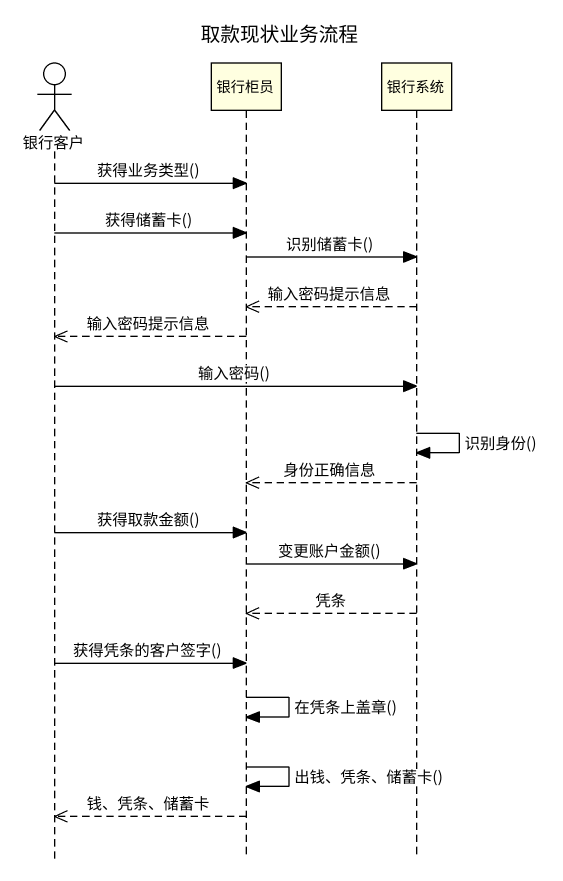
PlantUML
@startuml
title 取款现状业务流程
hide footbox
actor 银行客户
participant 银行柜员 #FFFFE0
participant 银行系统 #FFFFE0

银行客户 -> 银行柜员 : 获得业务类型()
银行客户 -> 银行柜员 : 获得储蓄卡()
银行柜员 -> 银行系统 : 识别储蓄卡()
银行系统 -->> 银行柜员 : 输入密码提示信息
银行柜员 -->> 银行客户 : 输入密码提示信息
银行客户 -> 银行系统 : 输入密码()
银行系统 -> 银行系统 : 识别身份()
银行系统 -->> 银行柜员 : 身份正确信息
银行客户 -> 银行柜员 : 获得取款金额()
银行柜员 -> 银行系统 : 变更账户金额()
银行系统 -->> 银行柜员 : 凭条
银行客户 -> 银行柜员 : 获得凭条的客户签字()
银行柜员 -> 银行柜员 : 在凭条上盖章()
银行柜员 -> 银行柜员 : 出钱、凭条、储蓄卡()
银行柜员 -->> 银行客户 : 钱、凭条、储蓄卡
@enduml
